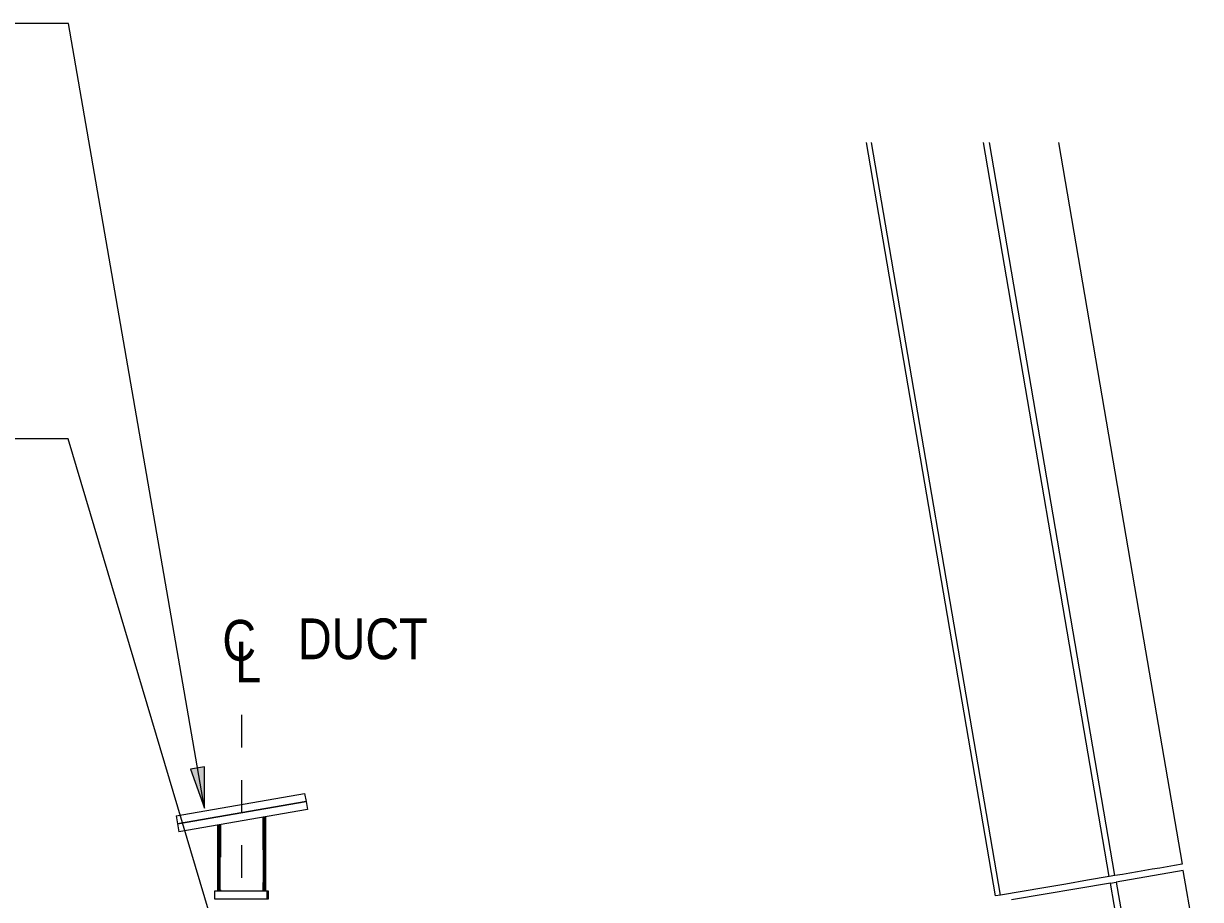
# Model space of a CAD drawing. Header units: metres. Extents: x 305 to 401, y 3 to 1216.
# Drawn here: x 337.804 to 341.412, y 1212.528 to 1215.214 of the extents above; entities that cross this region are included whole.
import ezdxf

# ---------------------------------------------------------------- set-up
doc = ezdxf.new("R2010")
doc.units = ezdxf.units.M
doc.linetypes.add('JacobsCenter', pattern=[0.015, 0.009, -0.0015, 0.003, -0.0015])
doc.linetypes.add('JacobsDash', pattern=[0.0045, 0.003, -0.0015])
for name, color, linetype, lineweight in [('A-ANNO-NOTE', 7, 'Continuous', 9), ('A-DETL', 7, 'Continuous', 13), ('A-FLOR', 7, 'Continuous', 50), ('G-ANNO-TEXT', 7, 'Continuous', 9), ('S-BEAM', 7, 'Continuous', 50), ('S-BEAM-HDLN', 7, 'JacobsDash', 18), ('S-FSTN', 7, 'Continuous', 18)]:
    doc.layers.add(name, color=color, linetype=linetype, lineweight=lineweight)
doc.styles.add('Arial Narrow_1', font='ARIALN.TTF', dxfattribs={"height": 0.125})
doc.styles.add('Arial Narrow_2', font='ARIALN.TTF', dxfattribs={"height": 0.0025})

# ---------------------------------------------------------------- blocks, each defined once
blk = doc.blocks.new('Column Base Plate with Anchors_T2D - 25mm-8279529-DRG-2873123 - PLAN - UPSTAND FLOOD WALL AT NORTH END')
at = {"layer": 'S-FSTN'}
for p, q in [((334.8714, 1212.784), (335.2654, 1212.8526)), ((335.2697, 1212.828), (334.8756, 1212.7593)), ((335.2654, 1212.8526), (335.2697, 1212.828)), ((334.8714, 1212.784), (334.8756, 1212.7593))]:
    blk.add_line(p, q, dxfattribs=at)
blk = doc.blocks.new('Column Base Plate-4 Hole - 25mm-6948208-DRG-2873123 - PLAN - UPSTAND FLOOD WALL AT NORTH END')
at = {"layer": 'S-FSTN'}
for p, q in [((334.8756, 1212.7593), (335.2697, 1212.828)), ((335.2697, 1212.828), (335.274, 1212.8034)), ((335.274, 1212.8034), (334.8799, 1212.7347)), ((334.8756, 1212.7593), (334.8799, 1212.7347))]:
    blk.add_line(p, q, dxfattribs=at)
blk = doc.blocks.new('Barrier Post Column Base Plate-4 Hole - 25mm-V2-DRG-2873123 - PLAN - UPSTAND FLOOD WALL AT NORTH END')
at = {"layer": 'S-FSTN'}
for p, q in [((338.3899, 1212.5538), (338.5499, 1212.5538)), ((338.3899, 1212.5288), (338.3899, 1212.5538)), ((338.5499, 1212.5538), (338.5537, 1212.5538)), ((338.5499, 1212.5538), (338.5499, 1212.5288)), ((338.5537, 1212.5538), (338.5537, 1212.5288)), ((338.5499, 1212.5288), (338.3899, 1212.5288)), ((338.5537, 1212.5288), (338.5499, 1212.5288))]:
    blk.add_line(p, q, dxfattribs=at)
blk = doc.blocks.new('WGA22_Str_Fra_Steel_CHS - 139_7x5 CHS-V1-DRG-2873123 - PLAN - UPSTAND FLOOD WALL AT NORTH END')
at = {"layer": 'S-BEAM-HDLN'}
for p, q in [((338.4078, 1212.757), (338.4078, 1212.5538)), ((338.5375, 1212.7796), (338.5375, 1212.5538)), ((338.4078, 1212.5537), (338.4078, 1212.5537)), ((338.5375, 1212.5537), (338.5375, 1212.5537))]:
    blk.add_line(p, q, dxfattribs=at)
blk = doc.blocks.new('CS_Annot_Centreline Symbol1 - CS_Annot_Centreline Symbol-5070896-DRG-2873123 - PLAN - UPSTAND FLOOD WALL AT NORTH END')
at = {"layer": 'A-ANNO-NOTE', "char_height": 0.0025, "attachment_point": 1, "style": 'Arial Narrow_2'}
for s, insert, width in [('C  ', (-0.001191, 0.004626), 0.00440928), ('L', (-0.00041, 0.003292), 0.00192405)]:
    blk.add_mtext(s, dxfattribs=dict(at, insert=insert, width=width))

msp = doc.modelspace()

# ---------------------------------------------------------------- hatches: boundary and pattern name
at = {"layer": 'G-ANNO-TEXT'}
msp.add_hatch(color=256, dxfattribs=at).paths.add_polyline_path([(338.358, 1212.8079), (338.3584, 1212.9348), (338.315, 1212.9273)])

# ---------------------------------------------------------------- linework, layer by layer
at = {"layer": 'A-DETL', "linetype": 'JacobsCenter', "lineweight": 18}
msp.add_line((338.4727, 1211.7937), (338.4727, 1213.2337), dxfattribs=at)
at = {"layer": 'A-FLOR', "lineweight": 9}
for p, q in [((340.7835, 1212.5384), (340.3882, 1214.8498)), ((340.7983, 1212.5409), (340.4034, 1214.8498)), ((341.1318, 1212.5977), (340.7466, 1214.8498)), ((341.1495, 1212.6008), (340.7649, 1214.8498)), ((340.9765, 1214.8498), (341.223, 1213.4093)), ((341.223, 1213.4093), (341.2261, 1213.3912)), ((341.2261, 1213.3912), (341.3553, 1212.6358)), ((341.3589, 1212.6162), (341.1535, 1212.5812)), ((341.4115, 1212.3084), (341.3589, 1212.6162)), ((341.1357, 1212.5781), (340.8326, 1212.5265)), ((341.1495, 1212.6008), (341.1318, 1212.5977)), ((341.1357, 1212.5781), (341.1535, 1212.5812)), ((341.1861, 1212.2838), (341.1357, 1212.5781)), ((341.1535, 1212.5812), (341.2038, 1212.2867)), ((340.7983, 1212.5409), (340.7835, 1212.5384))]:
    msp.add_line(p, q, dxfattribs=at)
at = {"layer": 'A-FLOR', "lineweight": 9, "flags": 128}
for points in [[(341.3553, 1212.6358), (341.3324, 1212.6319), (341.3096, 1212.628), (341.2867, 1212.6241), (341.2638, 1212.6202), (341.2409, 1212.6164), (341.2181, 1212.6125), (341.1952, 1212.6086), (341.1723, 1212.6047), (341.1495, 1212.6008)], [(341.1318, 1212.5977), (341.0651, 1212.5864), (340.9984, 1212.575), (340.9317, 1212.5637), (340.865, 1212.5523), (340.7983, 1212.5409)]]:
    msp.add_lwpolyline(points, dxfattribs=at)
at = {"layer": 'G-ANNO-TEXT'}
for p, q in [((337.9415, 1215.2144), (337.513, 1215.2144)), ((338.358, 1212.8079), (337.9415, 1215.2144)), ((337.8762, 1213.9409), (336.9699, 1213.9409)), ((337.9404, 1213.9409), (337.8762, 1213.9409)), ((338.4418, 1212.2563), (337.9404, 1213.9409)), ((338.3584, 1212.9348), (338.315, 1212.9273)), ((338.358, 1212.8079), (338.3584, 1212.9348)), ((338.315, 1212.9273), (338.358, 1212.8079))]:
    msp.add_line(p, q, dxfattribs=at)
at = {"layer": 'S-BEAM'}
for p, q in [((338.4028, 1212.7561), (338.4028, 1212.5538)), ((338.5425, 1212.5538), (338.5425, 1212.7805))]:
    msp.add_line(p, q, dxfattribs=at)
at = {"layer": 'S-BEAM-HDLN'}
for p, q in [((338.4028, 1212.5537), (338.4028, 1212.5537)), ((338.5425, 1212.5537), (338.5425, 1212.5537))]:
    msp.add_line(p, q, dxfattribs=at)
msp.add_ellipse((338.4727, 1212.5537), major_axis=(-0.0698, 0), ratio=0.000001, start_param=6.283183, end_param=9.424778, dxfattribs=at)

# ---------------------------------------------------------------- block references
at = {"layer": 'A-ANNO-NOTE', "xscale": 50.00000000000001, "yscale": 50.00000000000001, "zscale": 50.00000000000001}
msp.add_blockref('CS_Annot_Centreline Symbol1 - CS_Annot_Centreline Symbol-5070896-DRG-2873123 - PLAN - UPSTAND FLOOD WALL AT NORTH END', (338.4727, 1213.1537), dxfattribs=at)
at = {"layer": 'S-BEAM-HDLN'}
msp.add_blockref('WGA22_Str_Fra_Steel_CHS - 139_7x5 CHS-V1-DRG-2873123 - PLAN - UPSTAND FLOOD WALL AT NORTH END', (0, 0), dxfattribs=at)
at = {"layer": 'S-FSTN'}
for name, p in [('Column Base Plate with Anchors_T2D - 25mm-8279529-DRG-2873123 - PLAN - UPSTAND FLOOD WALL AT NORTH END', (3.4, 0)), ('Column Base Plate-4 Hole - 25mm-6948208-DRG-2873123 - PLAN - UPSTAND FLOOD WALL AT NORTH END', (3.4, 0)), ('Barrier Post Column Base Plate-4 Hole - 25mm-V2-DRG-2873123 - PLAN - UPSTAND FLOOD WALL AT NORTH END', (0, 0))]:
    msp.add_blockref(name, p, dxfattribs=at)

# ---------------------------------------------------------------- texts
at = {"layer": 'A-ANNO-NOTE', "insert": (338.645, 1213.3896), "char_height": 0.125, "attachment_point": 1, "style": 'Arial Narrow_1', "bg_fill": 3, "box_fill_scale": 1, "bg_fill_color": 256, "bg_fill_true_color": 13158600, "bg_fill_transparency": 0}
msp.add_mtext('DUCT', dxfattribs=at)

doc.saveas('drawing.dxf')
